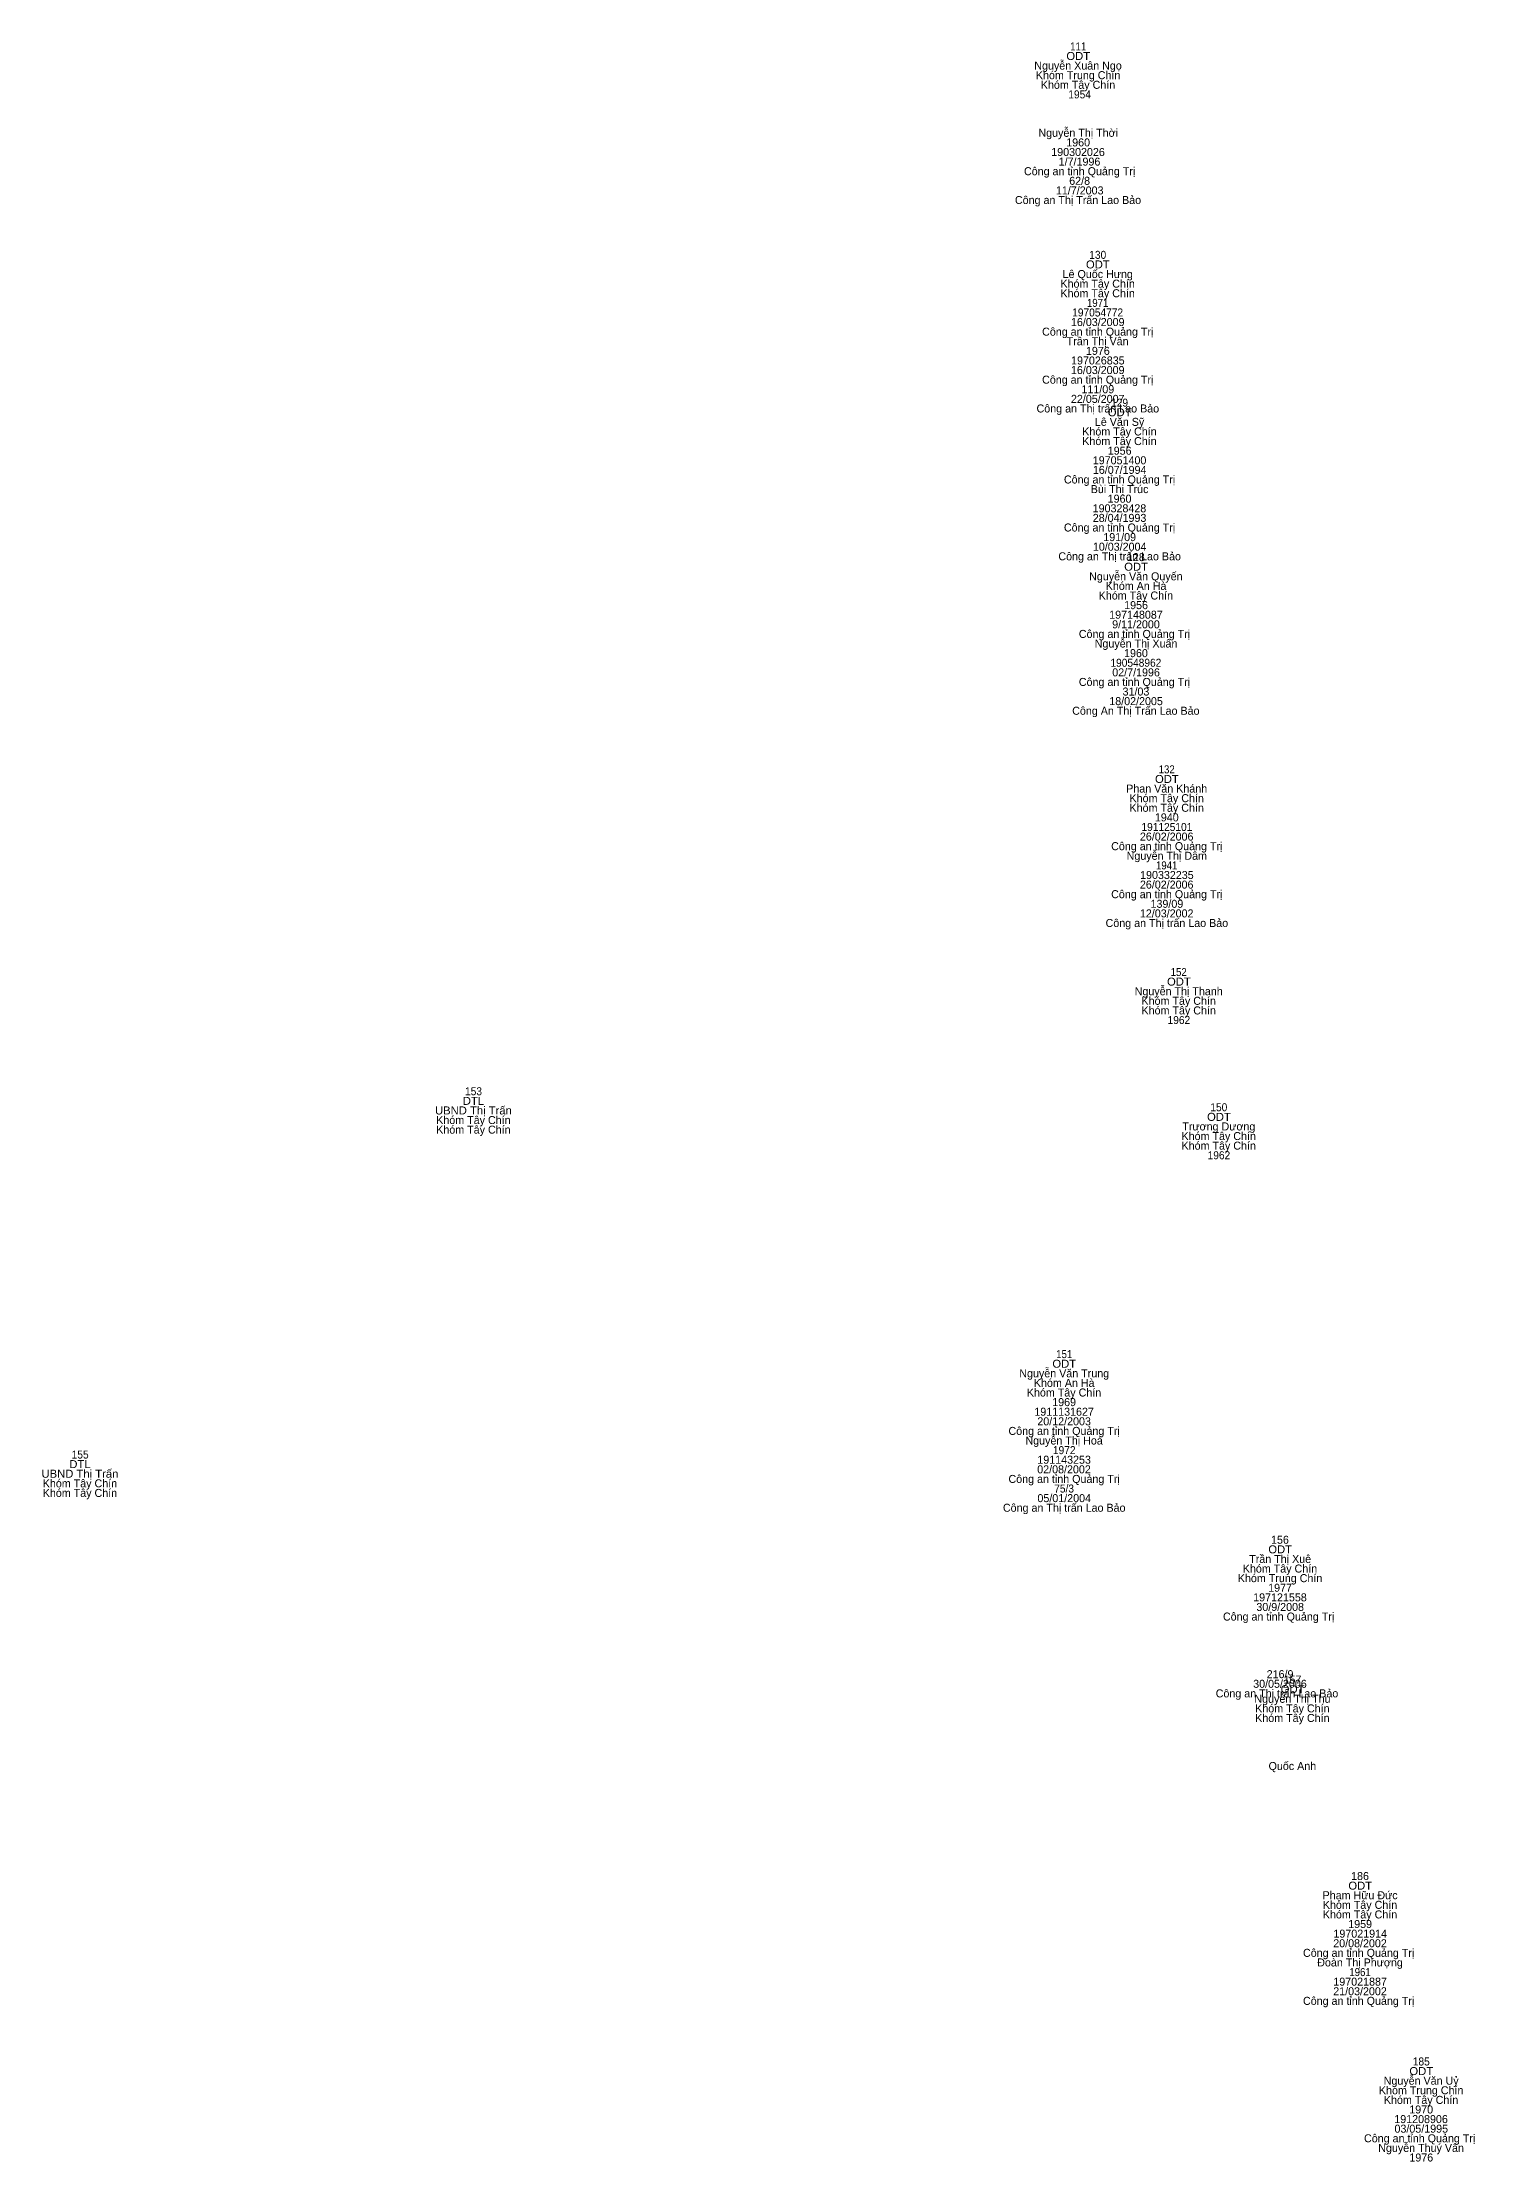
# Model space of a CAD drawing. Header units: metres. Extents: x 537000 to 537501, y 1838003 to 1838507.
# Drawn here: x 537126.3 to 537197.8, y 1838124.5 to 1838230.5 of the extents above; entities that cross this region are included whole.
import ezdxf
from ezdxf.enums import TextEntityAlignment as Align

# ---------------------------------------------------------------- set-up
doc = ezdxf.new("R2010")
doc.units = ezdxf.units.M
doc.header["$LTSCALE"] = 0.16
doc.layers.add('1', color=7, linetype='Continuous')

msp = doc.modelspace()

# ---------------------------------------------------------------- texts
at = {"layer": '1'}
for s, width, p in [('ODT', 1.05, (537178.025, 1838229.58)), ('111', 0.9, (537178.025, 1838230.06)), (' 1954', 0.95, (537178.025, 1838227.66)), ('ODT', 1.05, (537179.005, 1838219.16)), ('130', 0.95, (537179, 1838219.64)), ('197054772', 0.95, (537178.995, 1838216.76)), ('1971', 0.9, (537178.995, 1838217.24)), ('ODT', 1.05, (537180.095, 1838211.77)), ('129', 0.95, (537180.09, 1838212.25)), ('ODT', 1.05, (537180.915, 1838204.05)), ('190548962', 0.95, (537180.905, 1838199.25)), ('ODT', 1.05, (537182.455, 1838193.44)), ('132', 0.9, (537182.445, 1838193.92)), ('191125101', 0.95, (537182.455, 1838191.04)), ('1941', 0.9, (537182.445, 1838189.12)), ('ODT', 1.05, (537183.055, 1838183.31)), ('152', 0.9, (537183.045, 1838183.79)), ('1962', 0.95, (537183.055, 1838181.39)), ('153', 0.95, (537147.81, 1838177.83)), ('UBND Thị Trấn', 1.05, (537147.805, 1838176.87)), ('DTL', 1.05, (537147.805, 1838177.35)), ('ODT', 1.05, (537185.055, 1838176.55)), ('150', 0.95, (537185.05, 1838177.03)), ('1962', 0.95, (537185.055, 1838174.63)), ('ODT', 1.05, (537177.325, 1838164.21)), ('151', 0.9, (537177.325, 1838164.69)), ('155', 0.95, (537128.155, 1838159.67)), ('1972', 0.95, (537177.325, 1838159.89)), ('UBND Thị Trấn', 1.05, (537128.145, 1838158.71)), ('DTL', 1.05, (537128.145, 1838159.19)), ('75/3', 0.95, (537177.32, 1838157.97)), ('ODT', 1.05, (537188.115, 1838154.93)), ('ODT', 1.05, (537188.735, 1838147.94)), ('ODT', 1.05, (537192.115, 1838138.12)), ('1961', 0.9, (537192.105, 1838133.8)), ('ODT', 1.05, (537195.165, 1838128.85)), ('185', 0.95, (537195.165, 1838129.33))]:
    msp.add_text(s, height=0.4, dxfattribs=dict(at, width=width)).set_placement(p, align=Align.CENTER)
for s, p in [('Nguyễn Xuân Ngọ', (537178.015, 1838229.1)), ('Khóm Trung Chín', (537178.02, 1838228.62)), ('Khóm Tây Chín', (537178.015, 1838228.14)), ('Nguyễn Thị Thời', (537178.025, 1838225.74)), ('1960', (537178.02, 1838225.26)), ('190302026', (537178.015, 1838224.78)), (' 1/7/1996', (537178.015, 1838224.3)), (' Công an tỉnh Quảng Trị', (537178.02, 1838223.82)), (' 62/8', (537178.02, 1838223.34)), (' Công an Thị Trấn Lao Bảo ', (537178.015, 1838222.38)), (' 11/7/2003', (537178.025, 1838222.86)), ('Khóm Tây Chín', (537178.995, 1838218.2)), ('Khóm Tây Chín', (537178.995, 1838217.72)), ('Lê Quốc Hưng', (537179, 1838218.68)), ('Công an tỉnh Quảng Trị', (537179, 1838215.8)), ('16/03/2009', (537179, 1838216.28)), ('Trần Thị Vân', (537178.995, 1838215.32)), ('1976', (537179.005, 1838214.84)), ('16/03/2009', (537179, 1838213.88)), ('197026835', (537179.005, 1838214.36)), ('Công an tỉnh Quảng Trị', (537179, 1838213.4)), ('22/05/2007', (537179, 1838212.44)), ('111/09', (537179.005, 1838212.92)), ('Công an Thị trấn Lao Bảo', (537179.005, 1838211.96)), ('Khóm Tây Chín', (537180.085, 1838210.81)), ('Khóm Tây Chín', (537180.085, 1838210.33)), ('Lê Văn Sỹ', (537180.09, 1838211.29)), ('197051400', (537180.09, 1838209.37)), ('1956', (537180.095, 1838209.85)), ('Công an tỉnh Quảng Trị', (537180.09, 1838208.41)), ('16/07/1994', (537180.095, 1838208.89)), ('Bùi Thị Trúc', (537180.09, 1838207.93)), ('1960', (537180.09, 1838207.45)), ('28/04/1993', (537180.09, 1838206.49)), ('190328428', (537180.085, 1838206.97)), ('Công an tỉnh Quảng Trị', (537180.09, 1838206.01)), ('10/03/2004', (537180.095, 1838205.05)), ('191/09', (537180.095, 1838205.53)), ('Công an Thị trấn Lao Bảo', (537180.095, 1838204.57)), ('128', (537180.905, 1838204.53)), ('Nguyễn Văn Quyến', (537180.905, 1838203.57)), ('Khóm An Hà', (537180.915, 1838203.09)), ('Khóm Tây Chín', (537180.905, 1838202.61)), ('1956', (537180.915, 1838202.13)), ('197148087', (537180.91, 1838201.65)), ('9/11/2000', (537180.91, 1838201.17)), ('Công an tỉnh Quảng Trị ', (537180.91, 1838200.69)), ('Nguyễn Thị Xuân', (537180.915, 1838200.21)), ('1960', (537180.91, 1838199.73)), ('02/7/1996', (537180.915, 1838198.77)), ('Công an tỉnh Quảng Trị ', (537180.91, 1838198.29)), ('31/03', (537180.91, 1838197.81)), ('Công An Thị Trấn Lao Bảo', (537180.905, 1838196.85)), ('18/02/2005', (537180.915, 1838197.33)), ('Phan Văn Khánh', (537182.445, 1838192.96)), ('Khóm Tây Chín', (537182.445, 1838192.48)), ('Khóm Tây Chín', (537182.445, 1838192)), ('1940', (537182.45, 1838191.52)), ('26/02/2006', (537182.445, 1838190.56)), ('Công an tỉnh Quảng Trị', (537182.45, 1838190.08)), ('Nguyễn Thị Dâm', (537182.45, 1838189.6)), ('26/02/2006', (537182.445, 1838188.16)), ('190332235', (537182.455, 1838188.64)), ('Công an tỉnh Quảng Trị', (537182.45, 1838187.68)), ('139/09', (537182.455, 1838187.2)), ('Công an Thị trấn Lao Bảo', (537182.455, 1838186.24)), ('12/03/2002', (537182.445, 1838186.72)), ('Nguyễn Thị Thanh', (537183.045, 1838182.83)), ('Khóm Tây Chín', (537183.045, 1838182.35)), ('Khóm Tây Chín', (537183.045, 1838181.87)), ('Khóm Tây Chín', (537147.805, 1838176.39)), ('Khóm Tây Chín', (537147.805, 1838175.91)), ('Khóm Tây Chín', (537185.045, 1838175.59)), ('Trương Dương', (537185.05, 1838176.07)), ('Khóm Tây Chín', (537185.045, 1838175.11)), ('Nguyễn Văn Trung', (537177.325, 1838163.73)), ('Khóm Tây Chín', (537177.315, 1838162.77)), ('Khóm An Hà', (537177.325, 1838163.25)), ('1911131627', (537177.32, 1838161.81)), ('1969', (537177.32, 1838162.29)), ('Công an tỉnh Quảng Trị', (537177.32, 1838160.85)), ('20/12/2003', (537177.32, 1838161.33)), ('Nguyễn Thị Hoá', (537177.32, 1838160.37)), ('Công an tỉnh Quảng Trị', (537177.32, 1838158.45)), ('02/08/2002', (537177.315, 1838158.93)), ('191143253', (537177.32, 1838159.41)), ('Khóm Tây Chín', (537128.145, 1838158.23)), ('Khóm Tây Chín', (537128.145, 1838157.75)), ('05/01/2004', (537177.325, 1838157.49)), ('Công an Thị trấn Lao Bảo', (537177.325, 1838157.01)), ('156', (537188.105, 1838155.41)), ('Trần Thị Xuê', (537188.115, 1838154.45)), ('Khóm Trung Chín', (537188.11, 1838153.49)), ('Khóm Tây Chín', (537188.105, 1838153.97)), ('197121558', (537188.105, 1838152.53)), ('30/9/2008', (537188.115, 1838152.05)), ('1977', (537188.11, 1838153.01)), ('Công an tỉnh Quảng Trị ', (537188.11, 1838151.57)), ('30/05/2006', (537188.105, 1838148.21)), ('216/9', (537188.11, 1838148.69)), ('157', (537188.73, 1838148.42)), ('Công an Thị trấn Lao Bảo  ', (537188.105, 1838147.73)), ('Nguyễn Thị Thu', (537188.73, 1838147.46)), ('Khóm Tây Chín', (537188.725, 1838146.98)), ('Khóm Tây Chín', (537188.725, 1838146.5)), ('Quốc Anh', (537188.725, 1838144.1)), ('186', (537192.105, 1838138.6)), ('Phạm Hữu Đức', (537192.11, 1838137.64)), ('Khóm Tây Chín', (537192.105, 1838137.16)), ('Khóm Tây Chín', (537192.105, 1838136.68)), ('1959', (537192.11, 1838136.2)), ('20/08/2002', (537192.105, 1838135.24)), ('197021914', (537192.115, 1838135.72)), ('Công an tỉnh Quảng Trị ', (537192.11, 1838134.76)), ('Đoàn Thị Phượng', (537192.105, 1838134.28)), ('197021887', (537192.11, 1838133.32)), ('Công an tỉnh Quảng Trị ', (537192.11, 1838132.36)), ('21/03/2002', (537192.105, 1838132.84)), ('Khóm Trung Chín', (537195.16, 1838127.89)), ('Nguyễn Văn Uỷ', (537195.16, 1838128.37)), ('Khóm Tây Chín', (537195.155, 1838127.41)), ('1970', (537195.16, 1838126.93)), ('03/05/1995', (537195.165, 1838125.97)), ('191208906', (537195.155, 1838126.45)), ('Công an tỉnh Quảng Trị ', (537195.16, 1838125.49)), ('Nguyễn Thuý Vân', (537195.155, 1838125.01)), ('1976', (537195.165, 1838124.53))]:
    msp.add_text(s, height=0.4, dxfattribs=at).set_placement(p, align=Align.CENTER)

doc.saveas('drawing.dxf')
